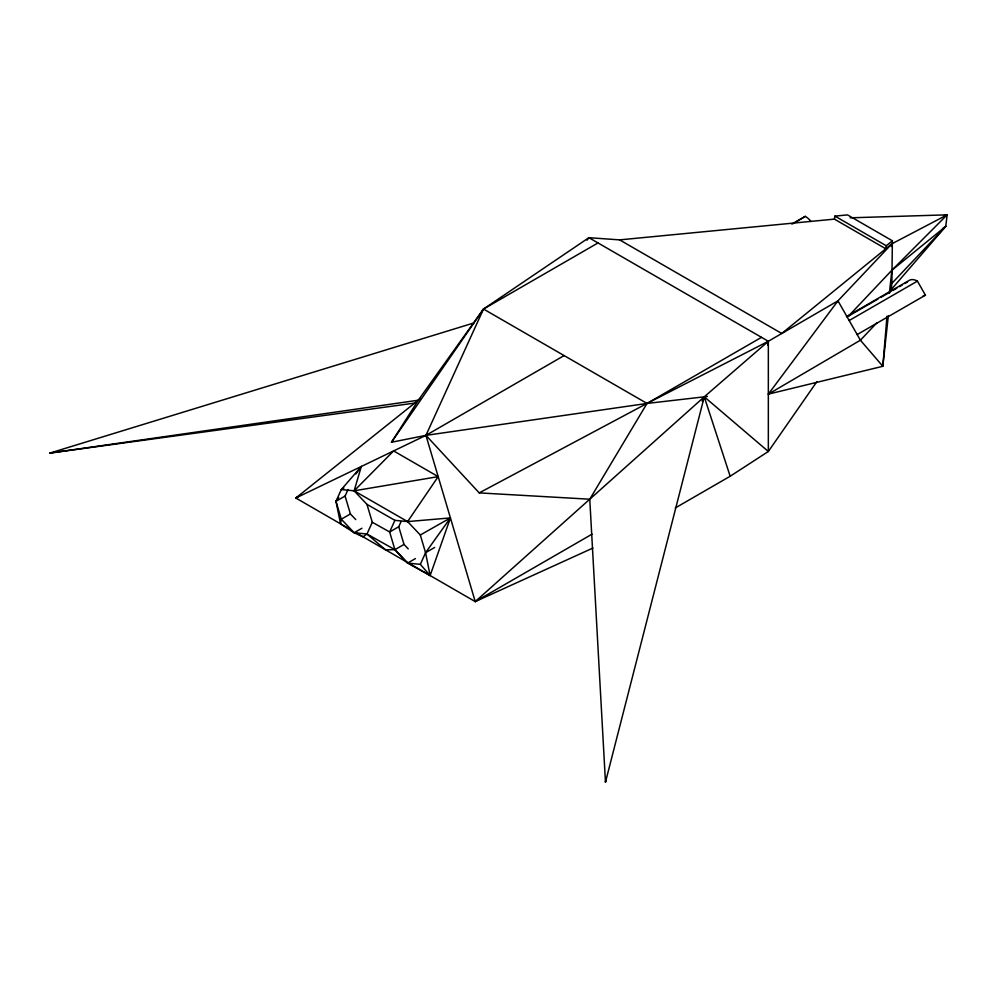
<?xml version="1.0" encoding="UTF-8"?>
<svg xmlns="http://www.w3.org/2000/svg" width="997" height="997" viewBox="0 0 997 997"><rect width="100%" height="100%" fill="white"/><g stroke="black" fill="none" stroke-linecap="round" stroke-linejoin="round"><path stroke-width="1.5" d="M886.969 316.248L882.831 366.285L768.338 394.139L837.966 300.832L891.866 243.816L947.15 214.841L945.767 226.356L890.857 290.015M889.361 293.28L891.866 270.237L947.15 214.841L850.092 217.82M888.352 315.625L882.831 366.285L860.399 340.214L837.966 300.832L768.338 341.286L647.016 403.436L479.221 492.892L425.943 435.365L391.497 442.244L418.291 400.221L483.508 309.045L588.903 237.685L619.623 239.878L834.414 219.128L885.772 248.776L886.271 245.761L892.377 240.788L847.512 214.891L834.925 216.112L834.414 219.128M891.031 291.049L891.866 283.372L892.377 240.788M340.538 523.836L341.31 519.2L335.989 501.317L341.298 489.564L361.325 466.471L354.134 490.823L366.971 504.37L394.899 520.347L407.599 521.593L450.42 517.917L430.131 575.556L407.611 563.093L394.912 549.683L366.971 534.006L354.147 532.747L340.538 523.836L335.989 501.317L338.706 497.578M761.509 337.335L647.016 403.436L589.763 499.21L605.466 782.159L606.251 777.56M767.59 345.386L768.338 341.286L588.903 237.685L587.059 240.177M891.368 246.546L891.866 243.816L781.76 333.484L619.623 239.878M474.722 601.291L474.908 600.468M605.466 782.159L704.268 396.818L768.338 341.286L768.338 451.491L730.165 476.254L675.268 507.959M702.511 401.13L704.268 396.818L768.338 451.491L816.817 381.751M335.989 501.317L345.087 496.057L348.04 489.527M355.755 519.587L350.408 513.953L341.31 519.2L354.147 532.747L363.033 536.822L366.971 534.006L372.292 522.254L366.971 504.37M394.899 520.347L389.64 531.974L394.912 549.683L407.611 563.093L420.323 564.339L430.131 575.556L425.569 552.712L420.31 535.003L407.599 521.593L354.134 490.823L341.298 489.564L343.903 488.056M372.292 522.254L389.64 531.974L398.738 526.728L401.081 521.556M420.323 564.339L425.569 552.712L450.42 517.917L420.31 535.003M348.476 528.41L295.822 498.014L425.943 435.365L483.508 309.045L598.001 242.944M296.358 498.313L296.707 497.578M702.187 400.993L704.268 396.818L730.165 476.254M407.599 521.593L438.182 476.641L393.628 450.918L354.134 490.823L438.182 476.641M391.497 442.244L483.508 309.045L647.016 403.436L707.359 396.47M355.892 473.936L361.325 466.471M848.534 316.074L891.866 270.237L945.767 226.356L891.866 283.372M876.986 322.667L860.399 340.214L768.338 394.139M356.428 532.996L475.245 601.602L704.268 396.818M420.709 398.277L295.822 498.014L298.502 496.456M943.162 228.051L945.767 226.356M811.01 221.446A16.189 9.347 60 0 0 805.277 216.374L793.263 223.502M592.891 548.063L475.245 601.602L425.943 435.365L564.128 355.58M791.905 224.101L805.277 216.374M354.147 532.747L361.948 528.236M408.247 548.898L404.009 544.437L394.912 549.683L385.54 549.808L366.971 534.006M407.611 563.093L415.413 558.594M425.569 552.712L434.68 547.453M846.441 316.622L909.339 280.319A16.189 9.347 60 0 1 917.427 281.117L925.428 295.162L857.183 334.568M847.3 316.772L878.07 299M880.75 297.455L890.122 292.046M892.801 290.501L896.814 288.183M899.481 286.638L902.16 285.092M904.84 283.547L907.519 282.001M849.182 320.523L917.427 281.117M475.245 601.602L592.068 534.155M923.147 295.872L925.428 295.162M415.961 402.913L49.85 453.087L473.812 322.966M944.209 215.713L947.15 214.841M425.943 435.365L647.016 403.436M49.85 453.087L418.291 400.221M479.221 492.892L589.763 499.21M834.925 216.112L886.271 245.761M398.738 526.728L404.009 544.437M345.087 496.057L350.408 513.953M837.966 300.832L837.966 302.141"/></g></svg>
